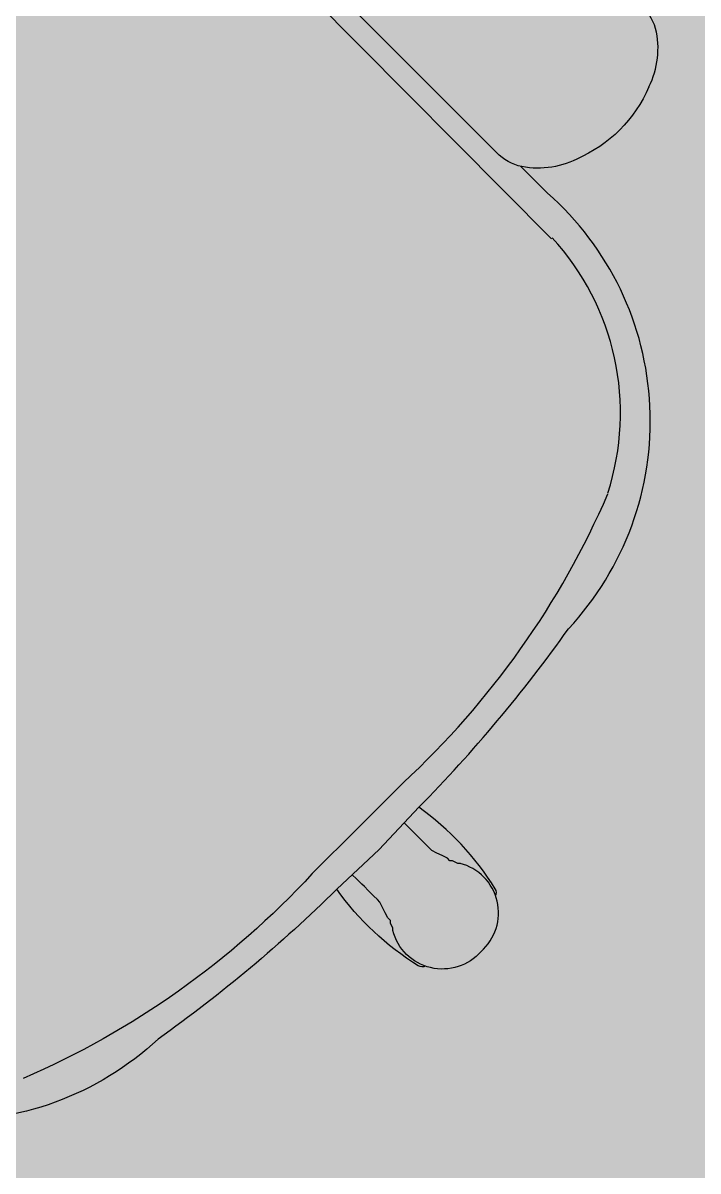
# Model space of a CAD drawing. Header units: millimetres. Extents: x 11706 to 69606, y 10911 to 38811.
# Drawn here: x 50962.1 to 51253.2, y 25816.1 to 26311.2 of the extents above; entities that cross this region are included whole.
import ezdxf

# ---------------------------------------------------------------- set-up
doc = ezdxf.new("R2010")
doc.units = ezdxf.units.MM
for name, color, linetype in [('floor', 172, 'Continuous'), ('Furniture', 34, 'Continuous'), ('wall', 5, 'Continuous')]:
    doc.layers.add(name, color=color, linetype=linetype)
doc.layers.add('hatch', color=252, linetype='Continuous', lineweight=0)

# ---------------------------------------------------------------- blocks, each defined once
blk = doc.blocks.new('armch1')
at = {"layer": 'hatch', "ltscale": 10, "true_color": 0x858585}
h = blk.add_hatch(color=252, dxfattribs=at)
edge = h.paths.add_edge_path(flags=17)
edge.add_line((412.4000128627813, -412.4000128627813), (423.2396335576777, -400.8610618005041))
edge.add_line((423.2396335576777, -400.8610618005041), (425.0253962389543, -402.6840278710006))
edge.add_line((425.0253962389543, -402.6840278710006), (427.2704557791585, -404.9290874111757))
edge.add_line((427.2704557791585, -404.9290874111757), (428.3929855492315, -406.0516171812778))
edge.add_line((428.3929855492315, -406.0516171812778), (430.0767802043702, -407.7354118364165))
edge.add_line((430.0767802043702, -407.7354118364165), (432.3218397445453, -409.9804713765916))
edge.add_line((432.3218397445453, -409.9804713765916), (434.0056343996839, -411.6642660317011))
edge.add_line((434.0056343996839, -411.6642660317011), (435.1281641697569, -412.7867958018032))
edge.add_line((435.1281641697569, -412.7867958018032), (437.3732237099612, -413.9093255718763))
edge.add_line((437.3732237099612, -413.9093255718763), (439.6182832501363, -415.0318553419784))
edge.add_line((439.6182832501363, -415.0318553419784), (441.8633427903114, -416.1543851120514))
edge.add_line((441.8633427903114, -416.1543851120514), (442.9858725603845, -417.2769148821535))
edge.add_line((442.9858725603845, -417.2769148821535), (444.1084023304866, -417.2769148821535))
edge.add_line((444.1084023304866, -417.2769148821535), (446.3534618706617, -418.3994446522265))
edge.add_line((446.3534618706617, -418.3994446522265), (447.4509563318279, -418.3994446522265))
edge.add_ellipse((441.8633427902823, -439.7275102839631), major_axis=(15.59814902378788, 15.59814902378788), ratio=0.9999999999979579, start_angle=266.0742139215303, end_angle=390.6820933506421, ccw=False)
edge.add_line((456.3569755552453, -456.3569755552162), (412.4000128627813, -412.4000128627813))
edge = h.paths.add_edge_path()
edge.add_ellipse((358.2348749184748, -494.1702041334647), major_axis=(86.84040243826527, 86.84040243826529), ratio=0.9999999999996916, start_angle=346.8693531459586, end_angle=369.514828137083, ccw=False)
edge.add_ellipse((459.8361521356856, -431.0043545948865), major_axis=(-2.245059540169662, 2.245059540169661), ratio=0.9999999999948076, start_angle=198.4932066401561, end_angle=256.8693531459995, ccw=False)
edge.add_ellipse((441.8633427902823, -439.7275102839631), major_axis=(15.59814902378788, 15.59814902378788), ratio=0.9999999999979579, start_angle=266.0742139215303, end_angle=390.6820933506421, ccw=False)
edge.add_line((447.4509563318279, -418.3994446522265), (446.3534618706617, -418.3994446522265))
edge.add_line((446.3534618706617, -418.3994446522265), (444.1084023304866, -417.2769148821535))
edge.add_line((444.1084023304866, -417.2769148821535), (442.9858725604136, -417.2769148821535))
edge.add_line((442.9858725604136, -417.2769148821535), (441.8633427903114, -416.1543851120514))
edge.add_line((441.8633427903114, -416.1543851120514), (439.6182832501363, -415.0318553419784))
edge.add_line((439.6182832501363, -415.0318553419784), (437.3732237099612, -413.9093255718763))
edge.add_line((437.3732237099612, -413.9093255718763), (435.1281641697569, -412.7867958018032))
edge.add_line((435.1281641697569, -412.7867958018032), (434.0056343996839, -411.6642660317011))
edge.add_line((434.0056343996839, -411.6642660317011), (432.3218397445453, -409.9804713765916))
edge.add_line((432.3218397445453, -409.9804713765916), (430.0767802043702, -407.7354118364165))
edge.add_line((430.0767802043702, -407.7354118364165), (428.3929855492315, -406.0516171812778))
edge.add_line((428.3929855492315, -406.0516171812778), (427.2704557791585, -404.9290874111757))
edge.add_line((427.2704557791585, -404.9290874111757), (425.0253962390125, -402.6840278710297))
edge.add_line((425.0253962390125, -402.6840278710297), (423.2396335576777, -400.8610618005041))
edge.add_line((423.2396335576777, -400.8610618005041), (429.5256351876596, -394.1695116782503))
edge = h.paths.add_edge_path()
edge.add_ellipse((509.6603166495624, -65.24775472702459), major_axis=(16.31547331208355, 16.31547331208355), ratio=0.9999999999952868, start_angle=332.5783416607149, end_angle=363.95178201034054, ccw=False)
edge.add_ellipse((495.6286945234169, -66.93154938216321), major_axis=(26.1998171715028, 26.19981717150282), ratio=0.9999999999991955, start_angle=288.4124738036537, end_angle=328.5041058140451, ccw=False)
edge.add_ellipse((470.9330395814613, -56.82878145138966), major_axis=(-45.24120004659926, 45.24120004659925), ratio=0.9637863869488356, start_angle=159.0760745594509, end_angle=200.9239254405247, ccw=False)
edge.add_ellipse((481.0358075122349, -81.52443639337434), major_axis=(26.19981717141033, 26.19981717141034), ratio=0.9999999999998813, start_angle=211.4958941858832, end_angle=251.5875261963144, ccw=False)
edge.add_ellipse((479.3520128570672, -95.55605851949076), major_axis=(16.31547331208284, 16.31547331208284), ratio=0.9999999999985225, start_angle=176.0482179897741, end_angle=207.4216583392311, ccw=False)
edge.add_line((461.9509187530784, -110.7083277481725), (323.4383347140974, 27.80425629080855))
edge.add_ellipse((338.59060394275, 45.20535039482638), major_axis=(-16.31547331222685, 16.31547331222685), ratio=0.9999999999914684, start_angle=62.57834166102509, end_angle=93.9517820102339, ccw=False)
edge.add_ellipse((352.6222260688955, 46.88914504996501), major_axis=(26.1998171715127, 26.19981717151271), ratio=0.9999999999990231, start_angle=108.41247380365081, end_angle=148.5041058140407, ccw=False)
edge.add_ellipse((377.3178810108511, 36.78637711919146), major_axis=(-45.24120004661381, 45.24120004661381), ratio=0.9637863869464045, start_angle=-20.923925440597316, end_angle=20.923925440572873, ccw=False)
edge.add_ellipse((367.2151130800776, 61.48203206117614), major_axis=(-26.19981717140296, 26.19981717140296), ratio=0.9999999999996646, start_angle=301.49589418591535, end_angle=341.5875261963066, ccw=False)
edge.add_ellipse((368.8989077352453, 75.51365418729256), major_axis=(16.31547331208346, 16.31547331208346), ratio=0.9999999999958413, start_angle=356.0482179897636, end_angle=387.4216583393628, ccw=False)
edge.add_line((386.300001839234, 90.66592341597425), (524.8125858781859, -47.84666062297765))
edge = h.paths.add_edge_path()
edge.add_ellipse((352.6222260688955, 46.88914504996501), major_axis=(26.19981717153528, 26.19981717153527), ratio=0.9999999999983579, start_angle=108.4124738036393, end_angle=142.2271080707378)
edge.add_line((315.8644577015366, 42.22788939392194), (301.0935752089135, 58.09291133043007))
edge.add_ellipse((319.8624230106361, 74.19017511722632), major_axis=(17.48415781823496, 17.48415781823496), ratio=0.9999999999986311, start_angle=115.2010261405594, end_angle=175.6183250476836, ccw=False)
edge.add_ellipse((312.3080556378118, 75.53544758909266), major_axis=(-12.17036714627358, 12.17036714627358), ratio=0.9999999999990156, start_angle=-19.177048821845688, end_angle=20.892419868683078, ccw=False)
edge.add_ellipse((313.4735162431025, 73.06163346170797), major_axis=(14.10393306822803, 14.10393306822803), ratio=0.9999999999978042, start_angle=401.79595860189363, end_angle=430.74111185147984, ccw=False)
edge.add_ellipse((312.2111543456558, 60.35950229098671), major_axis=(23.12482238149386, 23.12482238149386), ratio=0.9999999999960998, start_angle=362.071579283022, end_angle=400.831549551542, ccw=False)
edge.add_ellipse((377.3178810108511, 36.78637711919146), major_axis=(-45.24120004660004, 45.24120004660004), ratio=0.9637863869474609, start_angle=-3.080152604574263, end_angle=20.92392544055196)
edge = h.paths.add_edge_path()
edge.add_ellipse((165.159754463908, 97.40298470371636), major_axis=(15.59814902378978, 15.59814902378978), ratio=0.999999999999416, start_angle=-9.273625437027079, end_angle=129.4758217596251, ccw=False)
edge.add_ellipse((222.4087727381848, -114.7551418431976), major_axis=(161.5397348655423, 161.5397348655423), ratio=0.999999999996863, start_angle=54.91619500066147, end_angle=65.2860013221144)
edge = h.paths.add_edge_path()
edge.add_ellipse((126.432477395836, 127.1500236110587), major_axis=(-0.5388142775918844, 0.5388142775918843), ratio=0.9999999999999961, start_angle=5.007399124679068e-06, end_angle=90.00000068395252, ccw=False)
edge.add_line((125.9254130141635, 127.7654889994592), (137.042309591925, 138.8823855772207))
edge.add_ellipse((137.6577750967699, 138.3753213119635), major_axis=(-0.5388142776064363, 0.5388142776064362), ratio=0.9999999999999971, start_angle=-89.99999749475302, end_angle=5.008946516227297e-06, ccw=False)
edge.add_line((138.2732405108691, 138.8823856679664), (158.6698218997335, 118.485804279102))
edge.add_ellipse((165.159754463908, 97.40298470371636), major_axis=(15.59814902383358, 15.59814902383357), ratio=0.9999999999957911, start_angle=62.10995596144219, end_angle=108.8956197615361)
edge.add_line((145.3508038629661, 107.1091673738265), (125.9254130829358, 126.5345581538859))
edge = h.paths.add_edge_path()
edge.add_ellipse((165.159754463908, 97.40298470371636), major_axis=(15.5981490239106, 15.59814902391059), ratio=0.9999999999931503, start_angle=113.3165427452749, end_angle=129.4758217594489)
edge.add_ellipse((222.4087727381848, -114.7551418431976), major_axis=(161.5397348672599, 161.5397348672599), ratio=0.9999999999872091, start_angle=65.28600132232447, end_angle=68.10441933821167)
edge.add_ellipse((221.8475078535848, 179.9089228054509), major_axis=(93.32113589971586, 79.96257609882201), ratio=0.8100195219891054, start_angle=169.3004259308067, end_angle=183.5877674634798, ccw=False)
edge.add_ellipse((120.8198285453836, 117.047255680227), major_axis=(2.245059540192934, 2.245059540192935), ratio=0.999999999998557, start_angle=90.0000050087607, end_angle=166.8693444943898, ccw=False)
edge.add_line((118.5747688089323, 119.2923150241259), (123.6261528724863, 124.343699087709))
edge.add_ellipse((124.7486827406974, 123.221169415745), major_axis=(1.122529770087568, 1.122529770087568), ratio=0.9999999999870394, start_angle=2.503823225197266e-06, end_angle=90.00000500913211, ccw=False)
edge.add_line((125.8712124617305, 124.343699234887), (144.6615591703448, 105.5533525262726))
edge = h.paths.add_edge_path()
edge.add_ellipse((141.5866292920837, 140.0591159671021), major_axis=(-1.122529770087572, 1.122529770087571), ratio=0.9999999999999963, start_angle=5.008389280192205e-06, end_angle=90.00000068259078, ccw=False)
edge.add_line((140.4640994238725, 141.1816456390661), (145.5154832911503, 146.233029506373))
edge.add_ellipse((147.7605430276017, 143.987970162445), major_axis=(-2.245059540175143, 2.245059540175142), ratio=0.9999999999977818, start_angle=-76.8693549672683, end_angle=5.009132109989878e-06, ccw=False)
edge.add_ellipse((84.89887590237777, 42.96029085424379), major_axis=(94.4887427661138, 78.5825545380846), ratio=0.9443967232622146, start_angle=353.5150071782182, end_angle=379.3633720283469, ccw=False)
edge.add_ellipse((222.4087727381848, -114.7551418431976), major_axis=(-161.5397348060757, 161.5397348060757), ratio=0.9999999996561197, start_angle=-36.12537314240409, end_angle=-35.08380500869023)
edge.add_ellipse((165.159754463908, 97.40298470371636), major_axis=(15.5981490237906, 15.5981490237906), ratio=0.9999999999976731, start_angle=350.726374562957, end_angle=417.3339351471207)
edge.add_line((160.447728464962, 118.9529572540778), (140.4640995353984, 138.9365861836413))
at = {"layer": 'hatch', "ltscale": 10}
h = blk.add_hatch(color=254, dxfattribs=at)
edge = h.paths.add_edge_path()
edge.add_ellipse((479.3520128566597, -95.55605851940345), major_axis=(-16.31547331223578, 16.31547331223578), ratio=0.9999999999909148, start_angle=86.0482179898703, end_angle=117.42165833905261, ccw=False)
edge.add_line((461.950918752671, -110.7083277481142), (392.6946267330786, -41.4520357286965))
edge.add_line((392.6946267330786, -41.4520357286965), (217.0733312307275, -217.0733312315133))
edge.add_line((217.0733312307275, -217.0733312315133), (412.4000128625194, -412.4000128630723))
edge.add_line((412.4000128625194, -412.4000128630723), (429.5418202109286, -394.1522824598651))
edge.add_ellipse((-15.56753852128168, 44.64408550865483), major_axis=(441.9641352960472, 441.9641352960471), ratio=0.9999999999966703, start_angle=270.409208319275, end_angle=279.6295336636676)
edge.add_ellipse((398.7177157009428, -227.8608536069223), major_axis=(45.0354238261125, 123.0924583246798), ratio=0.9963052455618353, start_angle=247.057843788603, end_angle=338.7844348567344)
edge.add_line((485.0807389389083, -129.348028853914), (473.5567072929989, -117.8239972080337))
edge.add_ellipse((481.0358075117983, -81.52443639328703), major_axis=(26.19981716409419, 26.19981716409419), ratio=0.999999999580944, start_angle=211.495894196674, end_angle=213.3345168516779, ccw=False)
edge = h.paths.add_edge_path()
edge.add_line((295.5135240149975, 55.72906698912266), (233.6340704387694, 120.9761098754825))
edge.add_ellipse((212.0932369064249, 100.7073431247554), major_axis=(20.9144736350641, 20.91447363506409), ratio=0.9999999999946886, start_angle=358.257300228436, end_angle=399.6351189751533)
edge.add_ellipse((212.834059952962, 113.3665490153071), major_axis=(-11.95745736359948, 11.95745736359948), ratio=0.9999999999979444, start_angle=-51.87630626574135, end_angle=-5.282599898880386)
edge.add_ellipse((211.3562811614538, 115.8693639754201), major_axis=(-9.933814020087123, 9.933814020087125), ratio=0.9999999999935241, start_angle=-3.395637197312775, end_angle=26.64080269704333)
edge.add_ellipse((215.0298388497904, 114.6367541008221), major_axis=(12.67372504099425, 12.67372504099424), ratio=0.9999999999972888, start_angle=116.5998898637385, end_angle=143.4605814755932)
edge.add_ellipse((198.2743826808874, 56.43064809520729), major_axis=(-39.29928148812421, 39.29928148812422), ratio=0.99999999999783, start_angle=-43.99702939803215, end_angle=-34.02982792682663)
edge.add_ellipse((222.4087727377773, -114.7551418434596), major_axis=(161.5397348649001, 161.5397348649001), ratio=0.9999999999992473, start_angle=53.79007131284499, end_angle=76.88403372695929)
edge.add_ellipse((370.1559683755331, -370.3979973494716), major_axis=(370.2770026379196, 370.2770026379193), ratio=0.9999999999990589, start_angle=75.83620074601427, end_angle=89.98127450698902)
edge.add_line((-5.238689482212067e-10, -5.529727786779404e-10), (217.0733312307275, -217.0733312315133))
edge.add_line((217.0733312307275, -217.0733312315133), (392.6946267330786, -41.4520357286965))
edge.add_line((392.6946267330786, -41.4520357286965), (295.5135240149975, 55.72906698912266))
h = blk.add_hatch(color=254, dxfattribs=at)
edge = h.paths.add_edge_path()
edge.add_ellipse((95.55605851896689, -479.352012857591), major_axis=(-16.31547331208791, 16.31547331208791), ratio=0.9999999999993894, start_angle=242.5783416607707, end_angle=273.9517820102176)
edge.add_line((110.7083277476486, -461.9509187536023), (41.45203572814353, -392.6946267341264))
edge.add_line((41.45203572814353, -392.6946267341264), (217.0733312307275, -217.0733312315133))
edge.add_line((217.0733312307275, -217.0733312315133), (412.4000128625194, -412.4000128630723))
edge.add_line((412.4000128625194, -412.4000128630723), (394.1522824593412, -429.5418202115106))
edge.add_ellipse((-44.64408550973167, 15.56753852014663), major_axis=(441.9641352970901, 441.9641352970901), ratio=0.9999999999942701, start_angle=260.3704663364276, end_angle=269.5907916807995, ccw=False)
edge.add_ellipse((227.8608536063693, -398.7177157017286), major_axis=(123.0924583248579, 45.03542382567315), ratio=0.9963052455616257, start_angle=201.2155651435409, end_angle=292.9421562116712, ccw=False)
edge.add_line((129.3480288534774, -485.0807389398105), (117.823997207568, -473.5567072939302))
edge.add_ellipse((81.52443639285048, -481.0358075127588), major_axis=(26.19981716635541, 26.1998171663554), ratio=0.9999999997158852, start_angle=326.6654831519691, end_angle=328.5041058068245)
edge = h.paths.add_edge_path()
edge.add_line((-55.72906698982115, -295.5135240161617), (-120.9761098762683, -233.6340704399918))
edge.add_ellipse((-100.7073431255703, -212.0932369076181), major_axis=(-20.91447363514641, 20.91447363514641), ratio=0.9999999999959236, start_angle=50.364881025223326, end_angle=91.74269977170712, ccw=False)
edge.add_ellipse((-113.3665490160929, -212.8340599541843), major_axis=(11.95745736364458, 11.95745736364458), ratio=0.999999999996522, start_angle=95.28259989885129, end_angle=141.8763062656735, ccw=False)
edge.add_ellipse((-115.869363976235, -211.3562811626762), major_axis=(9.933814020147283, 9.933814020147292), ratio=0.9999999999921805, start_angle=63.35919730328487, end_angle=93.39563719718558, ccw=False)
edge.add_ellipse((-114.6367541016079, -215.0298388510128), major_axis=(12.67372504098512, 12.67372504098512), ratio=0.999999999998939, start_angle=396.5394185244536, end_angle=423.40011013631187, ccw=False)
edge.add_ellipse((-56.4306480960222, -198.2743826820515), major_axis=(39.29928148892886, 39.29928148892887), ratio=0.9999999999914961, start_angle=124.02982792657241, end_angle=133.997029397757, ccw=False)
edge.add_ellipse((114.7551418426738, -222.4087727387086), major_axis=(161.5397348647921, 161.5397348647921), ratio=0.9999999999997506, start_angle=103.11596627311587, end_angle=126.2099286872359, ccw=False)
edge.add_ellipse((370.3979973488895, -370.1559683761152), major_axis=(370.2770026377474, 370.2770026377474), ratio=0.9999999999995242, start_angle=90.01872549308752, end_angle=104.16379925406639, ccw=False)
edge.add_line((-5.238689482212067e-10, -5.529727786779404e-10), (217.0733312307275, -217.0733312315133))
edge.add_line((217.0733312307275, -217.0733312315133), (41.45203572814353, -392.6946267341264))
edge.add_line((41.45203572814353, -392.6946267341264), (-55.72906698982115, -295.5135240161617))
at = {"layer": 'hatch', "ltscale": 10, "true_color": 0x858585}
h = blk.add_hatch(color=252, dxfattribs=at)
edge = h.paths.add_edge_path(flags=17)
edge.add_line((412.4000128627813, -412.4000128627813), (400.8610618005041, -423.2396335576486))
edge.add_line((400.8610618005041, -423.2396335576486), (402.6840278710006, -425.0253962389543))
edge.add_line((402.6840278710006, -425.0253962389543), (404.9290874111757, -427.2704557791585))
edge.add_line((404.9290874111757, -427.2704557791585), (406.0516171812778, -428.3929855492315))
edge.add_line((406.0516171812778, -428.3929855492315), (407.7354118364165, -430.0767802043702))
edge.add_line((407.7354118364165, -430.0767802043702), (409.9804713765916, -432.3218397445453))
edge.add_line((409.9804713765916, -432.3218397445453), (411.6642660317302, -434.0056343996839))
edge.add_line((411.6642660317302, -434.0056343996839), (412.7867958018032, -435.1281641697569))
edge.add_line((412.7867958018032, -435.1281641697569), (413.9093255719054, -437.3732237099321))
edge.add_line((413.9093255719054, -437.3732237099321), (415.0318553419784, -439.6182832501363))
edge.add_line((415.0318553419784, -439.6182832501363), (416.1543851120805, -441.8633427903114))
edge.add_line((416.1543851120805, -441.8633427903114), (417.2769148821535, -442.9858725603845))
edge.add_line((417.2769148821535, -442.9858725603845), (417.2769148821535, -444.1084023304866))
edge.add_line((417.2769148821535, -444.1084023304866), (418.3994446522265, -446.3534618706617))
edge.add_line((418.3994446522265, -446.3534618706617), (418.3994446522265, -447.4509563318279))
edge.add_ellipse((439.7275102839631, -441.8633427902532), major_axis=(15.59814902379575, 15.59814902379575), ratio=0.9999999999985003, start_angle=149.3179066494448, end_angle=273.9257860785214)
edge.add_line((456.3569755552453, -456.3569755552162), (412.4000128627813, -412.4000128627813))
edge = h.paths.add_edge_path()
edge.add_ellipse((494.1702041334647, -358.2348749184748), major_axis=(86.84040243826608, 86.84040243826607), ratio=0.9999999999980511, start_angle=170.4851718629017, end_angle=193.1306468540737)
edge.add_ellipse((431.0043545948865, -459.8361521356856), major_axis=(-2.245059540196361, 2.245059540196362), ratio=0.9999999999912096, start_angle=103.1306468539549, end_angle=161.5067933597819)
edge.add_ellipse((439.7275102839631, -441.8633427902532), major_axis=(15.59814902379575, 15.59814902379575), ratio=0.9999999999985003, start_angle=149.3179066494448, end_angle=273.9257860785214)
edge.add_line((418.3994446522265, -447.4509563318279), (418.3994446522265, -446.3534618706617))
edge.add_line((418.3994446522265, -446.3534618706617), (417.2769148821535, -444.1084023304866))
edge.add_line((417.2769148821535, -444.1084023304866), (417.2769148821535, -442.9858725603845))
edge.add_line((417.2769148821535, -442.9858725603845), (416.1543851120514, -441.8633427903114))
edge.add_line((416.1543851120514, -441.8633427903114), (415.0318553419784, -439.6182832501363))
edge.add_line((415.0318553419784, -439.6182832501363), (413.9093255719054, -437.3732237099321))
edge.add_line((413.9093255719054, -437.3732237099321), (412.7867958018032, -435.1281641697569))
edge.add_line((412.7867958018032, -435.1281641697569), (411.6642660317302, -434.0056343996839))
edge.add_line((411.6642660317302, -434.0056343996839), (409.9804713765916, -432.3218397445453))
edge.add_line((409.9804713765916, -432.3218397445453), (407.7354118364165, -430.0767802043702))
edge.add_line((407.7354118364165, -430.0767802043702), (406.0516171812778, -428.3929855492315))
edge.add_line((406.0516171812778, -428.3929855492315), (404.9290874111757, -427.2704557791585))
edge.add_line((404.9290874111757, -427.2704557791585), (402.6840278710297, -425.0253962390125))
edge.add_line((402.6840278710297, -425.0253962390125), (400.8610618005041, -423.2396335576486))
edge.add_line((400.8610618005041, -423.2396335576486), (394.1695116782794, -429.5256351876305))
edge = h.paths.add_edge_path()
edge.add_ellipse((65.24775472702459, -509.6603166495333), major_axis=(16.31547331208907, 16.31547331208907), ratio=0.9999999999905191, start_angle=176.0482179896407, end_angle=207.4216583394186)
edge.add_ellipse((66.93154938216321, -495.6286945234169), major_axis=(-26.19981717141972, 26.19981717141972), ratio=0.9999999999992992, start_angle=121.495894185906, end_angle=161.5875261963406)
edge.add_ellipse((56.82878145141876, -470.9330395814613), major_axis=(-45.2412000465847, 45.24120004658471), ratio=0.9637863869474105, start_angle=159.0760745594339, end_angle=200.9239254405661)
edge.add_ellipse((81.52443639337434, -481.0358075122058), major_axis=(-26.19981717141972, 26.19981717141972), ratio=0.9999999999992992, start_angle=198.4124738036594, end_angle=238.504105814094)
edge.add_ellipse((95.55605851949076, -479.3520128570672), major_axis=(16.31547331208284, 16.31547331208284), ratio=0.9999999999985226, start_angle=332.5783416607689, end_angle=363.9517820102259)
edge.add_line((110.7083277481725, -461.9509187530784), (-27.80425629080855, -323.4383347140974))
edge.add_ellipse((-45.20535039479728, -338.59060394275), major_axis=(-16.3154733120879, 16.31547331208791), ratio=0.9999999999993892, start_angle=266.0482179897824, end_angle=297.4216583392293)
edge.add_ellipse((-46.88914504996501, -352.6222260688664), major_axis=(26.1998171714975, 26.1998171714975), ratio=0.9999999999990249, start_angle=31.49589418594877, end_angle=71.58752619636934)
edge.add_ellipse((-36.78637711919146, -377.3178810108511), major_axis=(-45.24120004661381, 45.24120004661382), ratio=0.96378638694709, start_angle=-20.92392544055931, end_angle=20.92392544055931)
edge.add_ellipse((-61.48203206117614, -367.2151130800776), major_axis=(26.19981717149751, 26.1998171714975), ratio=0.9999999999990247, start_angle=108.4124738036306, end_angle=148.5041058140512)
edge.add_ellipse((-75.51365418729256, -368.8989077352453), major_axis=(-16.31547331208791, 16.31547331208791), ratio=0.9999999999993894, start_angle=62.5783416607707, end_angle=93.95178201021761)
edge.add_line((-90.66592341597425, -386.300001839234), (47.84666062300676, -524.8125858781859))
edge = h.paths.add_edge_path()
edge.add_ellipse((-46.88914504996501, -352.6222260688664), major_axis=(26.19981717154398, 26.19981717154398), ratio=0.9999999999978387, start_angle=397.772891929271, end_angle=431.5875261963897, ccw=False)
edge.add_line((-42.22788939392194, -315.8644577015366), (-58.09291133043007, -301.0935752089135))
edge.add_ellipse((-74.19017511722632, -319.8624230106361), major_axis=(17.48415781823496, 17.48415781823496), ratio=0.9999999999986311, start_angle=4.38167495231639, end_angle=64.7989738594406)
edge.add_ellipse((-75.53544758909266, -312.3080556378118), major_axis=(-12.17036714627358, 12.17036714627358), ratio=0.9999999999990156, start_angle=-20.8924198686832, end_angle=19.17704882184576)
edge.add_ellipse((-73.06163346170797, -313.4735162431025), major_axis=(14.10393306826899, 14.10393306826899), ratio=0.9999999999970683, start_angle=109.2588881484317, end_angle=138.2040413980855)
edge.add_ellipse((-60.35950229098671, -312.2111543456558), major_axis=(-23.12482238148215, 23.12482238148215), ratio=0.9999999999999314, start_angle=49.1684504485705, end_angle=87.92842071702093)
edge.add_ellipse((-36.78637711919146, -377.3178810108511), major_axis=(-45.24120004660902, 45.24120004660902), ratio=0.9637863869504584, start_angle=-20.923925440492496, end_angle=3.0801526045447076, ccw=False)
edge = h.paths.add_edge_path()
edge.add_ellipse((-97.40298470371636, -165.159754463908), major_axis=(15.59814902378772, 15.59814902378771), ratio=0.999999999998882, start_angle=50.52417824038992, end_angle=189.273625437032)
edge.add_ellipse((114.7551418432267, -222.4087727381557), major_axis=(-161.5397348645848, 161.5397348645847), ratio=0.9999999999988779, start_angle=24.713998677985103, end_angle=35.08380499945463, ccw=False)
edge = h.paths.add_edge_path()
edge.add_ellipse((-127.1500236110587, -126.432477395836), major_axis=(0.5388142775918824, 0.5388142775918823), ratio=0.9999999999729965, start_angle=359.9999993160475, end_angle=449.9999949910535)
edge.add_line((-127.7654889994592, -125.9254130141635), (-138.8823855771916, -137.042309591925))
edge.add_ellipse((-138.3753213119635, -137.6577750967699), major_axis=(-0.5388142776064361, 0.5388142776064362), ratio=0.9999999999999973, start_angle=-5.008946487533537e-06, end_angle=89.99999749475305)
edge.add_line((-138.8823856679664, -138.2732405108691), (-118.485804279102, -158.6698218997335))
edge.add_ellipse((-97.40298470371636, -165.159754463908), major_axis=(-15.59814902378077, 15.59814902378077), ratio=0.9999999999988398, start_angle=-18.895619761630428, end_angle=27.89004403868489, ccw=False)
edge.add_line((-107.1091673738265, -145.3508038629661), (-126.5345581538859, -125.9254130829358))
edge = h.paths.add_edge_path()
edge.add_ellipse((-97.40298470371636, -165.159754463908), major_axis=(15.59814902391059, 15.59814902391059), ratio=0.9999999999931503, start_angle=410.52417824055107, end_angle=426.6834572547251, ccw=False)
edge.add_ellipse((114.7551418432267, -222.4087727381557), major_axis=(-161.5397348602525, 161.5397348602525), ratio=0.999999999878494, start_angle=21.895580664457498, end_angle=24.713998680604675, ccw=False)
edge.add_ellipse((-179.9089228054509, -221.8475078535848), major_axis=(79.96257609879771, 93.32113589977028), ratio=0.8100195219834513, start_angle=-3.587767463547836, end_angle=10.69957406923576)
edge.add_ellipse((-117.047255680227, -120.8198285453836), major_axis=(2.245059540188656, 2.245059540188656), ratio=0.9999999999939807, start_angle=13.13065550566823, end_angle=89.99999499086793)
edge.add_line((-119.2923150241259, -118.5747688089323), (-124.3436990876799, -123.6261528724863))
edge.add_ellipse((-123.221169415745, -124.7486827406974), major_axis=(1.122529770087568, 1.122529770087568), ratio=0.9999999999870396, start_angle=89.99999499086793, end_angle=179.9999974961767)
edge.add_line((-124.343699234887, -125.8712124617305), (-105.5533525262726, -144.6615591703448))
edge = h.paths.add_edge_path()
edge.add_ellipse((-140.0591159671021, -141.5866292920837), major_axis=(-1.122529770087571, 1.122529770087571), ratio=0.9999999999999966, start_angle=269.9999993174092, end_angle=359.9999949916107)
edge.add_line((-141.1816456390661, -140.4640994238434), (-146.2330295063439, -145.5154832911503))
edge.add_ellipse((-143.987970162445, -147.7605430275726), major_axis=(2.245059540181328, 2.245059540181328), ratio=0.9999999999907635, start_angle=89.9999949912393, end_angle=166.8693549675691)
edge.add_ellipse((-42.96029085421469, -84.89887590237777), major_axis=(78.58255453761448, 94.48874276650835), ratio=0.9443967232653372, start_angle=160.6366279714055, end_angle=186.484992821446)
edge.add_ellipse((114.7551418432267, -222.4087727381557), major_axis=(-161.5397348134926, 161.5397348134925), ratio=0.9999999996981609, start_angle=35.083805007558624, end_angle=36.12537314126541, ccw=False)
edge.add_ellipse((-97.40298470371636, -165.159754463908), major_axis=(15.5981490237906, 15.5981490237906), ratio=0.9999999999976732, start_angle=122.6660648528794, end_angle=189.2736254370431, ccw=False)
edge.add_line((-118.9529572540487, -160.447728464962), (-138.9365861836413, -140.4640995353693))
for p, q in [((-27.80425629133242, -323.4383347146213), (110.7083277476195, -461.9509187536023)), ((-14.33578171784757, -324.5589818170993), (148.992299829988, -486.7645335948619)), ((403.1906792388763, -403.1906792394293), (422.7803366988373, -383.6010217794683)), ((412.4000128625194, -412.4000128630723), (429.5418202113942, -394.1522824594285)), ((425.0253962389834, -402.6840278710006), (423.2396335576777, -400.8610618005041)), ((403.1906792388763, -403.1906792394293), (383.6010217789444, -422.7803366993612)), ((427.2704557791585, -404.9290874111757), (425.0253962389834, -402.6840278710006)), ((428.3929855492315, -406.0516171812778), (427.2704557791585, -404.9290874111757)), ((430.0767802043702, -407.7354118364165), (428.3929855492315, -406.0516171812778)), ((432.3218397445453, -409.9804713765916), (430.0767802043702, -407.7354118364165)), ((434.0056343996839, -411.6642660317011), (432.3218397445453, -409.9804713765916)), ((412.4000128625194, -412.4000128630723), (394.1522824589047, -429.5418202119181)), ((435.1281641697569, -412.7867958018032), (434.0056343996839, -411.6642660317011)), ((437.3732237099612, -413.9093255718763), (435.1281641697569, -412.7867958018032)), ((439.6182832501363, -415.0318553419784), (437.3732237099612, -413.9093255718763)), ((441.8633427903114, -416.1543851120514), (439.6182832501363, -415.0318553419784)), ((442.9858725603845, -417.2769148821535), (441.8633427903114, -416.1543851120514)), ((442.9858725603845, -417.2769148821535), (442.9858725603845, -417.2769148821535)), ((444.1084023304866, -417.2769148821535), (442.9858725603845, -417.2769148821535)), ((446.3534618706617, -418.3994446522265), (444.1084023304866, -417.2769148821535)), ((447.4759916407638, -418.3994446522265), (446.3534618706617, -418.3994446522265)), ((402.6840278704767, -425.0253962395072), (400.8610617999511, -423.2396335582016)), ((404.9290874106518, -427.2704557796824), (402.6840278704767, -425.0253962395072)), ((406.0516171807249, -428.3929855497845), (404.9290874106518, -427.2704557796824)), ((407.7354118358635, -430.0767802049231), (406.0516171807249, -428.3929855497845)), ((409.9804713760386, -432.3218397450983), (407.7354118358635, -430.0767802049231)), ((411.6642660311772, -434.0056344002078), (409.9804713760386, -432.3218397450983)), ((412.7867958012503, -435.1281641703099), (411.6642660311772, -434.0056344002078)), ((413.9093255713524, -437.373223710485), (412.7867958012503, -435.1281641703099)), ((415.0318553414254, -439.6182832506602), (413.9093255713524, -437.373223710485)), ((416.1543851115275, -441.8633427908353), (415.0318553414254, -439.6182832506602)), ((417.2769148816005, -442.9858725609374), (416.1543851115275, -441.8633427908353)), ((417.2769148816005, -442.9858725609374), (417.2769148816005, -442.9858725609374)), ((417.2769148816005, -444.1084023310104), (417.2769148816005, -442.9858725609374)), ((418.3994446517027, -446.3534618712147), (417.2769148816005, -444.1084023310104)), ((418.3994446517027, -447.4759916412877), (418.3994446517027, -446.3534618712147)), ((129.3480288534192, -485.0807389397814), (117.8112538204005, -473.5439639067336))]:
    blk.add_line(p, q)
at = {"extrusion": (0, 0, -1)}
for centre, major_axis, ratio, start_param, end_param in [((483.5061713168689, -487.8870633644401), (396.5228846210275, 396.5228846210276), 0.9999999999992596, 4.345637158550884, 4.717471913495303), ((111.9488174175203, -171.3336681996007), (261.7574271383927, 261.7574271383928), 0.9999999999995269, 1.532163155082729, 1.947699741522244), ((-44.64408550973167, 15.56753852014663), (441.9641352970901, 441.9641352970901), 0.9999999999942701, 1.577938359291497, 1.738863394655866), ((494.1702041329117, -358.2348749189987), (86.84040243828056, 86.84040243828058), 0.9999999999979767, 2.91241963306943, 3.307657732343376), ((439.7275102834101, -441.8633427908062), (-15.59814902377244, 15.59814902377244), 0.9999999999997428, 3.073074760790517, 5.247892530755038), ((431.0043545943336, -459.8361521362094), (2.245059540184876, 2.245059540184877), 0.9999999999976199, 1.893563671915021, 2.912419633064333), ((227.8608536063693, -398.7177157017286), (123.0924583248578, 45.03542382567314), 0.9963052455616257, 1.170380163394364, 2.771311189163661), ((224.2017944261606, -404.8198603781639), (78.97105526929616, 78.9710552692962), 0.9999999999991778, 2.042021499077033, 3.100390986599931), ((65.24775472647161, -509.6603166500863), (-16.31547331210029, 16.31547331210028), 0.9999999999987121, 4.233790756008455, 4.7813605877858), ((66.93154938163934, -495.6286945239699), (26.19981717148044, 26.19981717148044), 0.9999999999988316, 1.8921546181061, 2.591885599185161)]:
    blk.add_ellipse(centre, major_axis=major_axis, ratio=ratio, start_param=start_param, end_param=end_param, dxfattribs=at)
for centre, major_axis, ratio, start_param, end_param in [((398.7177157011756, -227.8608536068932), (45.03542383080742, 123.0924583229318), 0.9963052455621569, 4.311972817025694, 5.912903842795437), ((171.3336681990768, -111.9488174180733), (261.7574271386521, 261.757427138652), 0.9999999999985211, 4.67375580867256, 5.089292395111693), ((-15.5675385206705, 44.6440855092078), (-441.9641352945543, 441.9641352945546), 0.9999999999982285, 3.148734686086446, 3.309659721451973), ((358.2348749184748, -494.1702041334647), (86.84040243826531, 86.84040243826531), 0.9999999999996912, 6.054012286659929, 6.449250385933083), ((441.8633427902823, -439.7275102839631), (15.59814902378788, 15.59814902378788), 0.9999999999979575, 4.643871087586438, 6.81868885755255), ((459.8361521356856, -431.0043545948865), (-2.245059540169662, 2.245059540169662), 0.9999999999948075, 3.464359998712196, 4.483215959865745), ((95.55605851896689, -479.352012857591), (-16.31547331208791, 16.31547331208791), 0.9999999999993894, 4.233790756008179, 4.781360587784067), ((81.52443639282137, -481.0358075127588), (26.19981717149562, 26.19981717149562), 0.9999999999988302, 5.033747271696244, 5.733478252774771), ((56.82878145086579, -470.9330395819852), (-45.2412000466138, 45.24120004661381), 0.9637863869464052, 2.776401262209564, 3.506784044969595)]:
    blk.add_ellipse(centre, major_axis=major_axis, ratio=ratio, start_param=start_param, end_param=end_param)

msp = doc.modelspace()

# ---------------------------------------------------------------- hatches: boundary and pattern name
at = {"layer": 'floor', "true_color": 0xfef4cd}
h = msp.add_hatch(color=254, dxfattribs=at)
h.paths.add_polyline_path([(43806.45270171807, 27460.52869118989), (48531.45270171807, 27460.52869118989), (48531.45270171807, 22685.52869118989), (48306.45270171807, 22685.52869118989), (48306.45270171807, 22085.52869118989), (48906.45270171807, 22085.52869118989), (48906.45270171807, 22685.52869118989), (48681.45270171761, 22685.52869118989), (48681.45270171761, 27460.52869118995), (63331.45270171807, 27460.52869118995), (63331.45270171807, 22685.52869118983), (63106.45270171807, 22685.52869118983), (63106.45270171807, 22085.52869118989), (63706.45270171807, 22085.52869118989), (63706.45270171807, 22310.52869118989), (63856.53426844184, 22310.52869118989), (63856.53426844184, 22460.52869118989), (63706.45270171807, 22460.52869118989), (63706.45270171807, 22685.52869118989), (63481.45270171761, 22685.52869118983), (63481.45270171761, 27460.52869118995), (68906.45270171773, 27460.52869118995), (68906.45270171773, 22460.52869118989), (64667.25238322745, 22460.52869118989), (64667.25238322745, 22311.13799078821), (65306.45270171807, 22311.13799078821), (65306.45270171807, 20885.52869118989), (65406.45270171806, 20885.52869118989), (65406.45270171806, 22311.13799078821), (68906.45270171808, 22311.13799078821), (68906.45270171773, 19785.52869118989), (65406.45270171807, 19785.52869118887), (65406.45270171807, 19885.52869118989), (65306.45270171804, 19885.52869118989), (65306.45270171804, 19585.52869118989), (65406.45270171807, 19585.52869118989), (65406.45270171806, 18585.52869118989), (65306.45270171807, 18585.52869118989), (65306.45270171807, 17010.52869118995), (64906.45270171807, 17010.52869118995), (64906.45270171807, 16760.52869118989), (63906.45270171807, 16760.52869118986), (63906.45270171807, 17010.52869118995), (63706.45270171807, 17010.52869118995), (63706.45270171807, 17085.52869118989), (63106.45270171807, 17085.52869118989), (63106.45270171807, 16485.52869118989), (63506.45270171807, 16485.52869118989), (63506.45270171807, 11710.52869118994), (56081.45270171761, 11710.52869118994), (56081.45270171761, 16485.52869118989), (56306.45270171807, 16485.52869118989), (56306.45270171807, 17085.52869118989), (55706.45270171807, 17085.52869118989), (55706.45270171807, 16485.52869118989), (55931.45270171807, 16485.52869118989), (55931.45270171807, 11710.52869118983), (48681.45270171761, 11710.52869118983), (48681.45270171761, 16485.52869118989), (48906.45270171807, 16485.52869118989), (48906.45270171807, 17085.52869118989), (48306.45270171807, 17085.52869118989), (48306.45270171807, 16485.52869118989), (48531.45270171807, 16485.52869118989), (48531.45270171807, 11710.52869118983), (43806.45270171807, 11710.52869118994)])
h.paths.add_polyline_path([(48606.45270171807, 20751.88628893066), (48506.45270171807, 20751.88628893066), (48506.45270171807, 18419.17109344911), (48606.45270171807, 18419.17109344911)], flags=16)
h.paths.add_polyline_path([(55706.45270171807, 22685.52869118989), (56306.45270171807, 22685.52869118989), (56306.45270171807, 22085.52869118989), (55706.45270171807, 22085.52869118989)], flags=16)
at = {"layer": 'wall', "true_color": 0x706e6b}
h = msp.add_hatch(color=8, dxfattribs=at)
h.paths.add_polyline_path([(12406.45270171808, 15910.52869118989), (16506.45270171825, 15910.52869118989), (16506.45270171825, 16010.52869118989), (16606.45270171825, 16010.52869118989), (16606.45270171825, 14810.52869118989), (16506.45270171825, 14810.52869118989), (16506.45270171825, 15810.52869118989), (12406.45270171808, 15810.52869118989)])
h.paths.add_polyline_path([(68906.45270171773, 19785.52869118989), (65406.45270171807, 19785.52869118989), (65406.45270171804, 19885.52869118989), (65306.45270171804, 19885.52869118989), (65306.45270171809, 19585.52869118989), (65406.45270171807, 19585.52869118989), (65406.45270171807, 19685.52869118989), (68906.45270171808, 19685.52869118989)])
h.paths.add_polyline_path([(68906.45270171808, 22460.52869118989), (64667.25238322745, 22460.52869118989), (64667.25238322745, 22311.13799078821), (65306.45270171807, 22311.13799078821), (65306.45270171804, 20885.5286911899), (65406.45270171806, 20885.5286911899), (65406.45270171807, 22311.13799078821), (68906.45270171808, 22311.13799078821)])
h.paths.add_polyline_path([(16606.45270171825, 13910.52869118989), (16506.45270171825, 13910.52869118989), (16506.45270171825, 11710.52869119023), (16606.45270171825, 11710.52869119023)])
h.paths.add_polyline_path([(65406.45270171807, 18585.52869118989), (65306.45270171807, 18585.52869118989), (65306.45270171807, 17010.52869118995), (65406.45270171807, 17010.52869118995)])
h.paths.add_polyline_path([(63706.45270171807, 16485.52869118989), (63506.45270171807, 16485.52869118989), (63506.45270171807, 11710.52869118994), (63706.45270171807, 11710.52869118994)])
h.paths.add_polyline_path([(63906.45270171807, 17010.52869118995), (63706.45270171807, 17010.52869118995), (63706.45270171807, 16760.52869118995), (63906.45270171807, 16760.52869118995)])
h.paths.add_polyline_path([(66906.45270171808, 17010.52869118995), (64906.45270171807, 17010.52869118995), (64906.45270171807, 16760.52869118989), (66906.45270171808, 16760.52869118989)])
h.paths.add_polyline_path([(63481.45270171761, 27460.52869118995), (63331.45270171807, 27460.52869118995), (63331.45270171807, 22685.52869118983), (63481.45270171761, 22685.52869118983)], flags=16)
h.paths.add_polyline_path([(63856.53426844184, 22460.52869118989), (63706.45270171807, 22460.52869118989), (63706.45270171807, 22310.52869118989), (63856.53426844184, 22310.52869118989)], flags=17)
h.paths.add_polyline_path([(56081.45270171761, 16485.52869118989), (55931.45270171807, 16485.52869118989), (55931.45270171807, 11710.52869118983), (56081.45270171761, 11710.52869118983)])
h.paths.add_polyline_path([(48681.45270171761, 16485.52869118989), (48531.45270171807, 16485.52869118989), (48531.45270171807, 11710.52869118983), (48681.45270171761, 11710.52869118983)])
h.paths.add_polyline_path([(48681.45270171761, 27460.52869118995), (48531.45270171807, 27460.52869118995), (48531.45270171807, 22685.52869118989), (48681.45270171761, 22685.52869118989)], flags=16)
h.paths.add_polyline_path([(19056.45270171807, 22085.52869118989), (18956.45270171807, 22085.52869118989), (18956.45270171807, 17085.52869118989), (19056.45270171807, 17085.52869118989)])
h.paths.add_polyline_path([(26806.45270171807, 13826.67042347346), (26706.45270171807, 13826.67042347346), (26706.45270171807, 11710.52869118994), (26806.45270171807, 11710.52869118994)])
h.paths.add_polyline_path([(18706.45270171807, 22435.52869118989), (12406.45270171808, 22435.52869118989), (12406.45270171808, 22335.52869118989), (18706.45270171807, 22335.52869118989)])
h.paths.add_polyline_path([(26106.45270171807, 22435.52869118989), (19306.45270171807, 22435.52869118989), (19306.45270171807, 22335.52869118989), (26106.45270171807, 22335.52869118989)], flags=17)
h.paths.add_polyline_path([(12406.45270171808, 18085.52869118989), (12406.45270171808, 18185.52869118989), (16606.45270171825, 18185.52869118989), (16606.45270171825, 16910.52869118989), (16506.45270171825, 16910.52869118989), (16506.45270171825, 18085.52869118989)])
h.paths.add_polyline_path([(31206.45270171807, 16835.52869118989), (28206.45270171807, 16835.52869118989), (28206.45270171807, 16735.52869118995), (31206.45270171807, 16735.52869118995)])
h.paths.add_polyline_path([(19306.45270171807, 22956.78820211475), (19206.45270171807, 22956.78820211475), (19206.45270171807, 22685.52869118989), (19306.45270171807, 22685.52869118989)], flags=17)
h.paths.add_polyline_path([(28206.45270171807, 22435.52869118989), (31206.45270171807, 22435.52869118989), (31206.45270171807, 22335.52869118989), (28206.45270171807, 22335.52869118989)], flags=17)
h.paths.add_polyline_path([(69506.45270171808, 20085.52869118989), (68906.45270171808, 20085.52869118989), (68906.45270171808, 19485.52869118989), (69506.45270171808, 19485.52869118989)])
h.paths.add_polyline_path([(66906.45270171808, 15610.52869118994), (66906.45270171808, 17010.52869118989), (68906.45270171808, 17010.52869118995), (68906.45270171808, 17885.52869118989), (69606.45270171808, 17885.52869118989), (69606.45270171808, 16310.52869118994), (67606.45270171808, 16310.52869118994), (67606.45270171808, 15610.52869118994)])
h.paths.add_polyline_path([(48606.45270171807, 20751.88628893066), (48506.45270171807, 20751.88628893066), (48506.45270171807, 18419.17109344911), (48606.45270171807, 18419.17109344911)])
h.paths.add_polyline_path([(43506.45270171807, 11710.52869118994), (44106.45270171807, 11710.52869118994), (44106.45270171807, 11010.52869118994), (43506.45270171807, 11010.52869118994)])
h.paths.add_polyline_path([(63106.45270171807, 22685.52869118989), (63706.45270171807, 22685.52869118989), (63706.45270171807, 22085.52869118989), (63106.45270171807, 22085.52869118989)], flags=17)
h.paths.add_polyline_path([(69606.45270171802, 23085.52869119006), (68906.45270171808, 23085.52869119006), (68906.45270171808, 21685.52869118989), (69606.45270171802, 21685.52869118989)])
h.paths.add_polyline_path([(65706.45270171808, 11710.52869118994), (66906.45270171808, 11710.52869118994), (66906.45270171808, 14610.52869118994), (67606.45270171808, 14610.52869118994), (67606.45270171808, 10910.52869118994), (65706.45270171808, 10910.52869118994)])
h.paths.add_polyline_path([(62706.45270171807, 11710.52869118994), (64106.4527017179, 11710.52869118994), (64106.4527017179, 10910.52869118994), (62706.45270171807, 10910.52869118994)])
h.paths.add_polyline_path([(55306.45270171807, 11710.52869118983), (56706.4527017179, 11710.52869118983), (56706.4527017179, 10910.52869118983), (55306.45270171807, 10910.52869118983)])
h.paths.add_polyline_path([(47906.45270171807, 11710.52869118983), (49306.4527017179, 11710.52869118983), (49306.4527017179, 10910.52869118983), (47906.45270171807, 10910.52869118983)])
h.paths.add_polyline_path([(60506.45270171807, 11710.52869118994), (61106.45270171807, 11710.52869118994), (61106.45270171807, 11010.52869118994), (60506.45270171807, 11010.52869118994)])
h.paths.add_polyline_path([(58306.45270171807, 11710.52869118994), (58906.45270171807, 11710.52869118994), (58906.45270171807, 11010.52869118994), (58306.45270171807, 11010.52869118994)])
h.paths.add_polyline_path([(53106.45270171807, 11710.52869118994), (53706.45270171807, 11710.52869118994), (53706.45270171807, 11010.52869118994), (53106.45270171807, 11010.52869118994)])
h.paths.add_polyline_path([(50906.45270171807, 11710.52869118994), (51506.45270171807, 11710.52869118994), (51506.45270171807, 11010.52869118994), (50906.45270171807, 11010.52869118994)])
h.paths.add_polyline_path([(45706.45270171807, 11710.52869118994), (46306.45270171807, 11710.52869118994), (46306.45270171807, 11010.52869118994), (45706.45270171807, 11010.52869118994)])
h.paths.add_polyline_path([(48306.45270171807, 17085.52869118989), (48906.45270171807, 17085.52869118989), (48906.45270171807, 16485.52869118989), (48306.45270171807, 16485.52869118989)])
h.paths.add_polyline_path([(55706.45270171807, 17085.52869118989), (56306.45270171807, 17085.52869118989), (56306.45270171807, 16485.52869118989), (55706.45270171807, 16485.52869118989)])
h.paths.add_polyline_path([(63106.45270171807, 17085.52869118989), (63706.45270171807, 17085.52869118989), (63706.45270171807, 16485.52869118989), (63106.45270171807, 16485.52869118989)])
h.paths.add_polyline_path([(55706.45270171807, 22685.52869118989), (56306.45270171807, 22685.52869118989), (56306.45270171807, 22085.52869118989), (55706.45270171807, 22085.52869118989)], flags=17)
h.paths.add_polyline_path([(48306.45270171807, 22685.52869118989), (48906.45270171807, 22685.52869118989), (48906.45270171807, 22085.52869118989), (48306.45270171807, 22085.52869118989)], flags=17)
h.paths.add_polyline_path([(40506.45270171807, 11710.52869118983), (41906.45270171796, 11710.52869118983), (41906.45270171796, 10910.52869118983), (40506.45270171807, 10910.52869118983)])
h.paths.add_polyline_path([(33506.45270171807, 17085.52869118989), (34106.45270171807, 17085.52869118989), (34106.45270171807, 16485.52869118989), (33506.45270171807, 16485.52869118989)])
h.paths.add_polyline_path([(40906.45270171807, 17085.52869118989), (41506.45270171807, 17085.52869118989), (41506.45270171807, 16485.52869118989), (40906.45270171807, 16485.52869118989)])
h.paths.add_polyline_path([(40906.45270171807, 22685.52869118989), (41506.45270171807, 22685.52869118989), (41506.45270171807, 22085.52869118989), (40906.45270171807, 22085.52869118989)], flags=17)
h.paths.add_polyline_path([(33506.45270171807, 22685.52869118989), (34106.45270171807, 22685.52869118989), (34106.45270171807, 22085.52869118989), (33506.45270171807, 22085.52869118989)], flags=17)
h.paths.add_polyline_path([(26406.45270171807, 20751.88628893066), (26506.45270171807, 20751.88628893066), (26506.45270171807, 18419.17109344911), (26406.45270171807, 18419.17109344911)])
h.paths.add_polyline_path([(33106.45270171807, 11710.52869118983), (34506.4527017179, 11710.52869118983), (34506.4527017179, 10910.52869118983), (33106.45270171807, 10910.52869118983)])
h.paths.add_polyline_path([(38306.45270171807, 11710.52869118994), (38906.45270171807, 11710.52869118994), (38906.45270171807, 11010.52869118994), (38306.45270171807, 11010.52869118994)])
h.paths.add_polyline_path([(36106.45270171807, 11710.52869118994), (36706.45270171807, 11710.52869118994), (36706.45270171807, 11010.52869118994), (36106.45270171807, 11010.52869118994)])
h.paths.add_polyline_path([(30906.45270171807, 11710.52869118994), (31506.45270171807, 11710.52869118994), (31506.45270171807, 11010.52869118994), (30906.45270171807, 11010.52869118994)])
h.paths.add_polyline_path([(11746.45270171808, 20385.52869118989), (12406.45270171808, 20385.52869118989), (12406.45270171808, 20985.52869118989), (11746.45270171808, 20985.52869118989)])
h.paths.add_polyline_path([(12406.45270171808, 20985.52869118989), (11706.45270171808, 20985.52869118989), (11706.45270171808, 23360.52869118989), (12406.45270171808, 23360.52869118989)])
h.paths.add_polyline_path([(11746.45270171808, 18785.52869118989), (12406.45270171808, 18785.52869118989), (12406.45270171808, 18185.52869118989), (11746.45270171808, 18185.52869118989)])
h.paths.add_polyline_path([(11746.45270171808, 15210.52869118989), (12406.45270171808, 15210.52869118989), (12406.45270171808, 15810.52869118989), (11746.45270171808, 15810.52869118989)])
h.paths.add_polyline_path([(11746.45270171808, 13610.52869118989), (12406.45270171808, 13610.52869118989), (12406.45270171808, 13010.52869118989), (11746.45270171808, 13010.52869118989)])
h.paths.add_polyline_path([(12406.45270171808, 18185.52869118989), (11706.45270171808, 18185.52869118989), (11706.45270171808, 15810.52869118989), (12406.45270171808, 15810.52869118989)])
h.paths.add_polyline_path([(25706.45270171807, 11710.52869118994), (27106.4527017179, 11710.52869118994), (27106.4527017179, 10910.52869118994), (25706.45270171807, 10910.52869118994)])
h.paths.add_polyline_path([(18306.45270171825, 11710.52869118994), (19706.45270171807, 11710.52869118994), (19706.45270171807, 10910.52869118994), (18306.45270171825, 10910.52869118994)])
h.paths.add_polyline_path([(28706.45270171807, 11710.52869118994), (29306.45270171807, 11710.52869118994), (29306.45270171807, 11010.52869118994), (28706.45270171807, 11010.52869118994)])
h.paths.add_polyline_path([(23506.45270171807, 11710.52869118994), (24106.45270171807, 11710.52869118994), (24106.45270171807, 11010.52869118994), (23506.45270171807, 11010.52869118994)])
h.paths.add_polyline_path([(21306.45270171807, 11710.52869118994), (21906.45270171807, 11710.52869118994), (21906.45270171807, 11010.52869118994), (21306.45270171807, 11010.52869118994)])
h.paths.add_polyline_path([(16306.45270171825, 11710.52869119023), (16906.45270171825, 11710.52869119023), (16906.45270171825, 11010.52869119023), (16306.45270171825, 11010.52869119023)])
h.paths.add_polyline_path([(14306.45270171825, 11710.52869118994), (14906.45270171825, 11710.52869118994), (14906.45270171825, 11010.52869118994), (14306.45270171825, 11010.52869118994)])
h.paths.add_polyline_path([(11706.45270171808, 13010.52869118989), (12406.45270171808, 13010.52869118989), (12406.45270171808, 11710.52869118994), (12906.45270171825, 11710.52869119064), (12906.45270171813, 10910.52869119064), (11706.45270171808, 10910.52869119064)])
h.paths.add_polyline_path([(18706.45270171807, 17085.52869118989), (19306.45270171807, 17085.52869118989), (19306.45270171807, 16485.52869118989), (18706.45270171807, 16485.52869118989)])
h.paths.add_polyline_path([(26106.45270171807, 17085.52869118989), (26706.45270171807, 17085.52869118989), (26706.45270171807, 16485.52869118989), (26106.45270171807, 16485.52869118989)])
h.paths.add_polyline_path([(26106.45270171807, 22685.52869118989), (26706.45270171807, 22685.52869118989), (26706.45270171807, 22085.52869118989), (26106.45270171807, 22085.52869118989)], flags=17)
h.paths.add_polyline_path([(18706.45270171807, 22685.52869118989), (19306.45270171807, 22685.52869118989), (19306.45270171807, 22085.52869118989), (18706.45270171807, 22085.52869118989)], flags=17)
h.paths.add_polyline_path([(14306.45270171808, 31260.52869118995), (14406.45270171808, 31260.52869118995), (14406.45270171808, 30060.52869118995), (14906.45270171808, 30060.52869118995), (14906.45270171808, 29960.52869118995), (14306.45270171808, 29960.52869118995)], flags=17)
h.paths.add_polyline_path([(26456.45270171799, 27460.52869118983), (26356.45270171807, 27460.52869118983), (26356.45270171807, 23766.78820211467), (26456.45270171799, 23766.78820211467)], flags=17)
h.paths.add_polyline_path([(19306.45270171816, 27460.52869118983), (19206.4527017181, 27460.52869118983), (19206.4527017181, 23766.78820211475), (19306.45270171816, 23766.78820211475)], flags=17)
h.paths.add_polyline_path([(11706.45270171808, 28260.52869118995), (12606.45270171808, 28260.52869118995), (12606.45270171808, 27460.52869118995), (12406.45270171808, 27460.52869118995), (12406.45270171808, 26160.52869118989), (11706.45270171808, 26160.52869118983)])
h.paths.add_polyline_path([(16906.45270171825, 27460.52869118954), (13406.45270171808, 27460.52869118954), (13406.45270171808, 28260.52869118995), (16906.45270171825, 28260.52869118995)])
h.paths.add_polyline_path([(11906.45270171808, 30560.52869118995), (11906.45270171808, 31860.52869118995), (15506.45270171808, 31860.52869118995), (15506.45270171808, 28260.52869118995), (14906.45270171808, 28260.52869118995), (14906.45270171808, 31260.52869118995), (12506.45270171808, 31260.52869118995), (12506.45270171808, 30560.52869118995)])
h.paths.add_polyline_path([(12506.45270171808, 29560.52869118995), (11906.45270171808, 29560.52869118995), (11906.45270171808, 28260.52869118995), (12506.45270171808, 28260.52869118995)], flags=17)
h.paths.add_polyline_path([(33106.45270171807, 27460.52869118995), (34506.4527017179, 27460.52869118995), (34506.4527017179, 28260.52869118995), (33106.45270171807, 28260.52869118995)], flags=16)
h.paths.add_polyline_path([(11746.45270171808, 23960.52869118989), (12406.45270171808, 23960.52869118989), (12406.45270171808, 23360.52869118989), (11746.45270171808, 23360.52869118989)])
h.paths.add_polyline_path([(11746.45270171808, 25560.52869118989), (12406.45270171808, 25560.52869118989), (12406.45270171808, 26160.52869118989), (11746.45270171808, 26160.52869118989)])
h.paths.add_polyline_path([(25706.45270171807, 27460.52869118983), (27106.4527017179, 27460.52869118983), (27106.4527017179, 28260.52869118983), (25706.45270171807, 28260.52869118983)], flags=17)
h.paths.add_polyline_path([(18306.45270171825, 27460.52869118983), (19706.45270171807, 27460.52869118983), (19706.45270171807, 28260.52869118983), (18306.45270171825, 28260.52869118983)], flags=17)
h.paths.add_polyline_path([(23506.45270171807, 27460.52869118983), (24106.45270171807, 27460.52869118983), (24106.45270171807, 28160.52869118983), (23506.45270171807, 28160.52869118983)], flags=17)
h.paths.add_polyline_path([(21306.45270171807, 27460.52869118983), (21906.45270171807, 27460.52869118983), (21906.45270171807, 28160.52869118983), (21306.45270171807, 28160.52869118983)], flags=17)
h.paths.add_polyline_path([(30906.45270171807, 27460.52869118983), (31506.45270171807, 27460.52869118983), (31506.45270171807, 28160.52869118983), (30906.45270171807, 28160.52869118983)], flags=17)
h.paths.add_polyline_path([(28706.45270171807, 27460.52869118983), (29306.45270171807, 27460.52869118983), (29306.45270171807, 28160.52869118983), (28706.45270171807, 28160.52869118983)], flags=17)
h.paths.add_polyline_path([(47906.45270171807, 27660.52869118995), (46306.4527017179, 27660.52869118995), (46306.4527017179, 27460.52869118995), (47906.45270171807, 27460.52869118995)], flags=17)
h.paths.add_polyline_path([(45706.4527017179, 27660.52869119047), (44106.4527017179, 27660.52869119047), (44106.4527017179, 27460.52869119082), (45706.4527017179, 27460.52869119082)], flags=17)
h.paths.add_polyline_path([(43006.45270171807, 27460.52869118989), (43006.45270171807, 28260.52869118995), (43406.45270171807, 28260.52869118995), (43406.45270171813, 29360.52869118995), (44106.45270171807, 29360.52869118995), (44106.45270171807, 28260.52869118995), (44106.4527017179, 27460.52869118995)], flags=16)
h.paths.add_polyline_path([(46306.4527017179, 27460.52869118995), (45706.4527017179, 27460.52869118995), (45706.4527017179, 28160.52869118983), (46306.4527017179, 28160.52869118983)], flags=16)
h.paths.add_polyline_path([(55306.45270171807, 27460.52869118995), (56706.4527017179, 27460.52869118995), (56706.4527017179, 28260.52869118995), (55306.45270171807, 28260.52869118995)], flags=16)
h.paths.add_polyline_path([(47906.45270171807, 27460.52869118995), (49306.4527017179, 27460.52869118995), (49306.4527017179, 28260.52869118995), (47906.45270171807, 28260.52869118995)], flags=16)
h.paths.add_polyline_path([(53106.45270171807, 27460.52869118995), (53706.45270171807, 27460.52869118995), (53706.4527017179, 28160.52869118983), (53106.4527017179, 28160.52869118983)], flags=16)
h.paths.add_polyline_path([(50906.45270171807, 27460.52869118995), (51506.45270171807, 27460.52869118995), (51506.45270171807, 28160.52869118983), (50906.45270171807, 28160.52869118983)], flags=16)
h.paths.add_polyline_path([(38306.45270171807, 27460.52869118995), (38306.45270171807, 28260.52869118995), (38406.45270171807, 28260.52869118995), (38406.45270171807, 29160.52869118995), (39106.45270171807, 29160.52869118995), (39106.45270171807, 28260.52869118995), (39406.45270171807, 28260.52869118995), (39406.45270171807, 27460.52869118995)], flags=16)
h.paths.add_polyline_path([(40969.20549999605, 28260.52869118997), (41451.69990344022, 28260.52869118997), (41451.69990344022, 27460.52869118997), (40969.20549999605, 27460.52869118997)], flags=17)
h.paths.add_polyline_path([(67906.45270171826, 27460.52869118995), (67906.45270171826, 28260.52869118995), (69606.45270171808, 28260.52869118995), (69606.45270171773, 26885.52869118995), (68906.45270171773, 26885.52869118989), (68906.45270171773, 27460.52869118995)])
h.paths.add_polyline_path([(65706.45270171808, 27460.52869118995), (66306.45270171808, 27460.52869118995), (66306.45270171808, 28160.52869118983), (65706.45270171808, 28160.52869118983)])
h.paths.add_polyline_path([(62706.45270171807, 27460.52869118995), (64106.4527017179, 27460.52869118995), (64106.4527017179, 28260.52869118995), (62706.45270171807, 28260.52869118995)], flags=16)
h.paths.add_polyline_path([(60506.45270171807, 27460.52869118995), (61106.45270171807, 27460.52869118995), (61106.4527017179, 28160.52869118983), (60506.4527017179, 28160.52869118983)], flags=16)
h.paths.add_polyline_path([(58306.45270171807, 27460.52869118995), (58906.45270171807, 27460.52869118995), (58906.4527017179, 28160.52869118983), (58306.4527017179, 28160.52869118983)], flags=16)
h.paths.add_polyline_path([(69506.45270171796, 25285.52869118995), (68906.45270171808, 25285.52869118995), (68906.45270171808, 24685.52869119006), (69506.45270171796, 24685.52869119006)])
h.paths.add_polyline_path([(48906.45270171807, 31560.52869118995), (48606.45270171807, 31560.52869118995), (48606.45270171807, 31260.52869118995), (48906.45270171807, 31260.52869118995)])
h.paths.add_polyline_path([(48906.45270171807, 38810.52869118995), (48606.45270171807, 38810.52869118995), (48606.45270171807, 38510.52869118995), (48906.45270171807, 38510.52869118995)])
h.paths.add_polyline_path([(45106.45270171807, 33360.52869118995), (45106.4527017181, 38810.52869118995), (44256.45270171807, 38810.52869118995), (44256.45270171807, 38110.52869118995), (44406.45270171807, 38110.52869118995), (44406.4527017181, 33360.52869118995)])
h.paths.add_polyline_path([(41106.4527017181, 32860.52869118995), (41506.4527017181, 32860.52869118995), (41506.4527017181, 33760.52869118995), (41106.4527017181, 33760.52869118992), (41106.4527017181, 38110.52869118995), (40756.45270171807, 38110.52869118995), (40756.4527017181, 38810.52869118995), (41756.45270171807, 38810.52869118995), (41756.45270171807, 38110.52869118995), (41606.45270171807, 38110.52869118995), (41606.45270171807, 31960.52869118995), (41706.45270171807, 31960.52869118995), (41706.45270171807, 31260.52869118995), (41106.45270171807, 31260.52869118995)])
h.paths.add_polyline_path([(43656.45270171807, 38760.52869118995), (43306.45270171807, 38760.52869118995), (43306.45270171807, 38110.52869118995), (43656.45270171807, 38110.52869118995)])
h.paths.add_polyline_path([(42706.45270171807, 38760.52869118995), (42356.45270171807, 38760.52869118995), (42356.45270171807, 38110.52869118989), (42706.45270171807, 38110.52869118989)])
h.paths.add_polyline_path([(33906.45270171807, 37485.52869118995), (33906.45270171807, 38810.52869118995), (39156.45270171807, 38810.52869118995), (39156.45270171807, 38110.52869118995), (34606.45270171807, 38110.52869118995), (34606.45270171807, 37485.52869118995)])
h.paths.add_polyline_path([(39106.45270171807, 31260.52869118995), (38406.45270171807, 31260.52869118995), (38406.45270171807, 30360.52869118995), (39106.45270171807, 30360.52869118995)])
h.paths.add_polyline_path([(33906.45270171807, 32585.52869118995), (34606.45270171807, 32585.52869118995), (34606.45270171807, 31960.52869118995), (39406.45270171807, 31960.52869118995), (39406.45270171807, 31260.52869118995), (33906.45270171807, 31260.52869118995)])
h.paths.add_polyline_path([(38556.45270171807, 34460.52869118995), (39156.45270171807, 34460.52869118995), (39156.45270171807, 33860.52869118995), (38556.45270171807, 33860.52869118995)])
h.paths.add_polyline_path([(38556.45270171807, 36210.52869118995), (39156.45270171807, 36210.52869118995), (39156.45270171807, 35610.52869118995), (38556.45270171807, 35610.52869118995)])
h.paths.add_polyline_path([(36506.45270171807, 34460.52869118995), (37106.45270171807, 34460.52869118995), (37106.45270171807, 33860.52869118995), (36506.45270171807, 33860.52869118995)])
h.paths.add_polyline_path([(36506.45270171807, 36210.52869118995), (37106.45270171807, 36210.52869118995), (37106.45270171807, 35610.52869118995), (36506.45270171807, 35610.52869118995)])
h.paths.add_polyline_path([(34606.45270171807, 36285.52869118995), (33906.45270171807, 36285.52869118995), (33906.45270171807, 33785.52869118995), (34606.45270171807, 33785.52869118995)])
h.paths.add_polyline_path([(41206.45270171807, 33760.52869118992), (41106.4527017181, 33760.52869118992), (41106.4527017181, 32860.52869118995), (41206.45270171807, 32860.52869118995)], flags=17)
h.paths.add_polyline_path([(42606.45270171807, 31260.52869118995), (43406.45270171807, 31260.52869118995), (43406.45270171807, 30360.52869118995), (44106.45270171807, 30360.52869118995), (44106.45270171807, 31260.52869118995), (45106.45270171807, 31260.52869118995), (45106.45270171807, 33360.52869118995), (44406.4527017181, 33360.52869118995), (44406.45270171807, 31960.52869118995), (42606.45270171807, 31960.52869118992)])
h.paths.add_polyline_path([(45206.45270171807, 31360.52869118995), (45106.45270171807, 31360.52869118995), (45106.45270171807, 31260.52869118995), (45206.45270171807, 31260.52869118995)])
h.paths.add_polyline_path([(45006.45270171807, 36635.52869118995), (44506.45270171807, 36635.52869118995), (44506.45270171807, 35635.52869118995), (45006.45270171807, 35635.52869118995)], flags=16)
h.paths.add_polyline_path([(45006.45270171807, 34435.52869118995), (44506.45270171807, 34435.52869118995), (44506.45270171807, 33435.52869118995), (45006.45270171807, 33435.52869118995)], flags=16)
edge = h.paths.add_edge_path()
edge.add_line((65406.45270171806, 20885.52869118989), (65306.45270171806, 20885.52869118989))
edge.add_line((65406.45270171806, 19885.52869118989), (65306.45270171806, 19885.52869118989))
edge.add_line((14406.45270171808, 30060.52869118995), (14575.31956385797, 31124.28870173229))

# ---------------------------------------------------------------- block references
at = {"layer": 'Furniture', "xscale": -1, "rotation": 90}
msp.add_blockref('armch1', (50703.22934557497, 26367.16825381818), dxfattribs=at)

doc.saveas('drawing.dxf')
